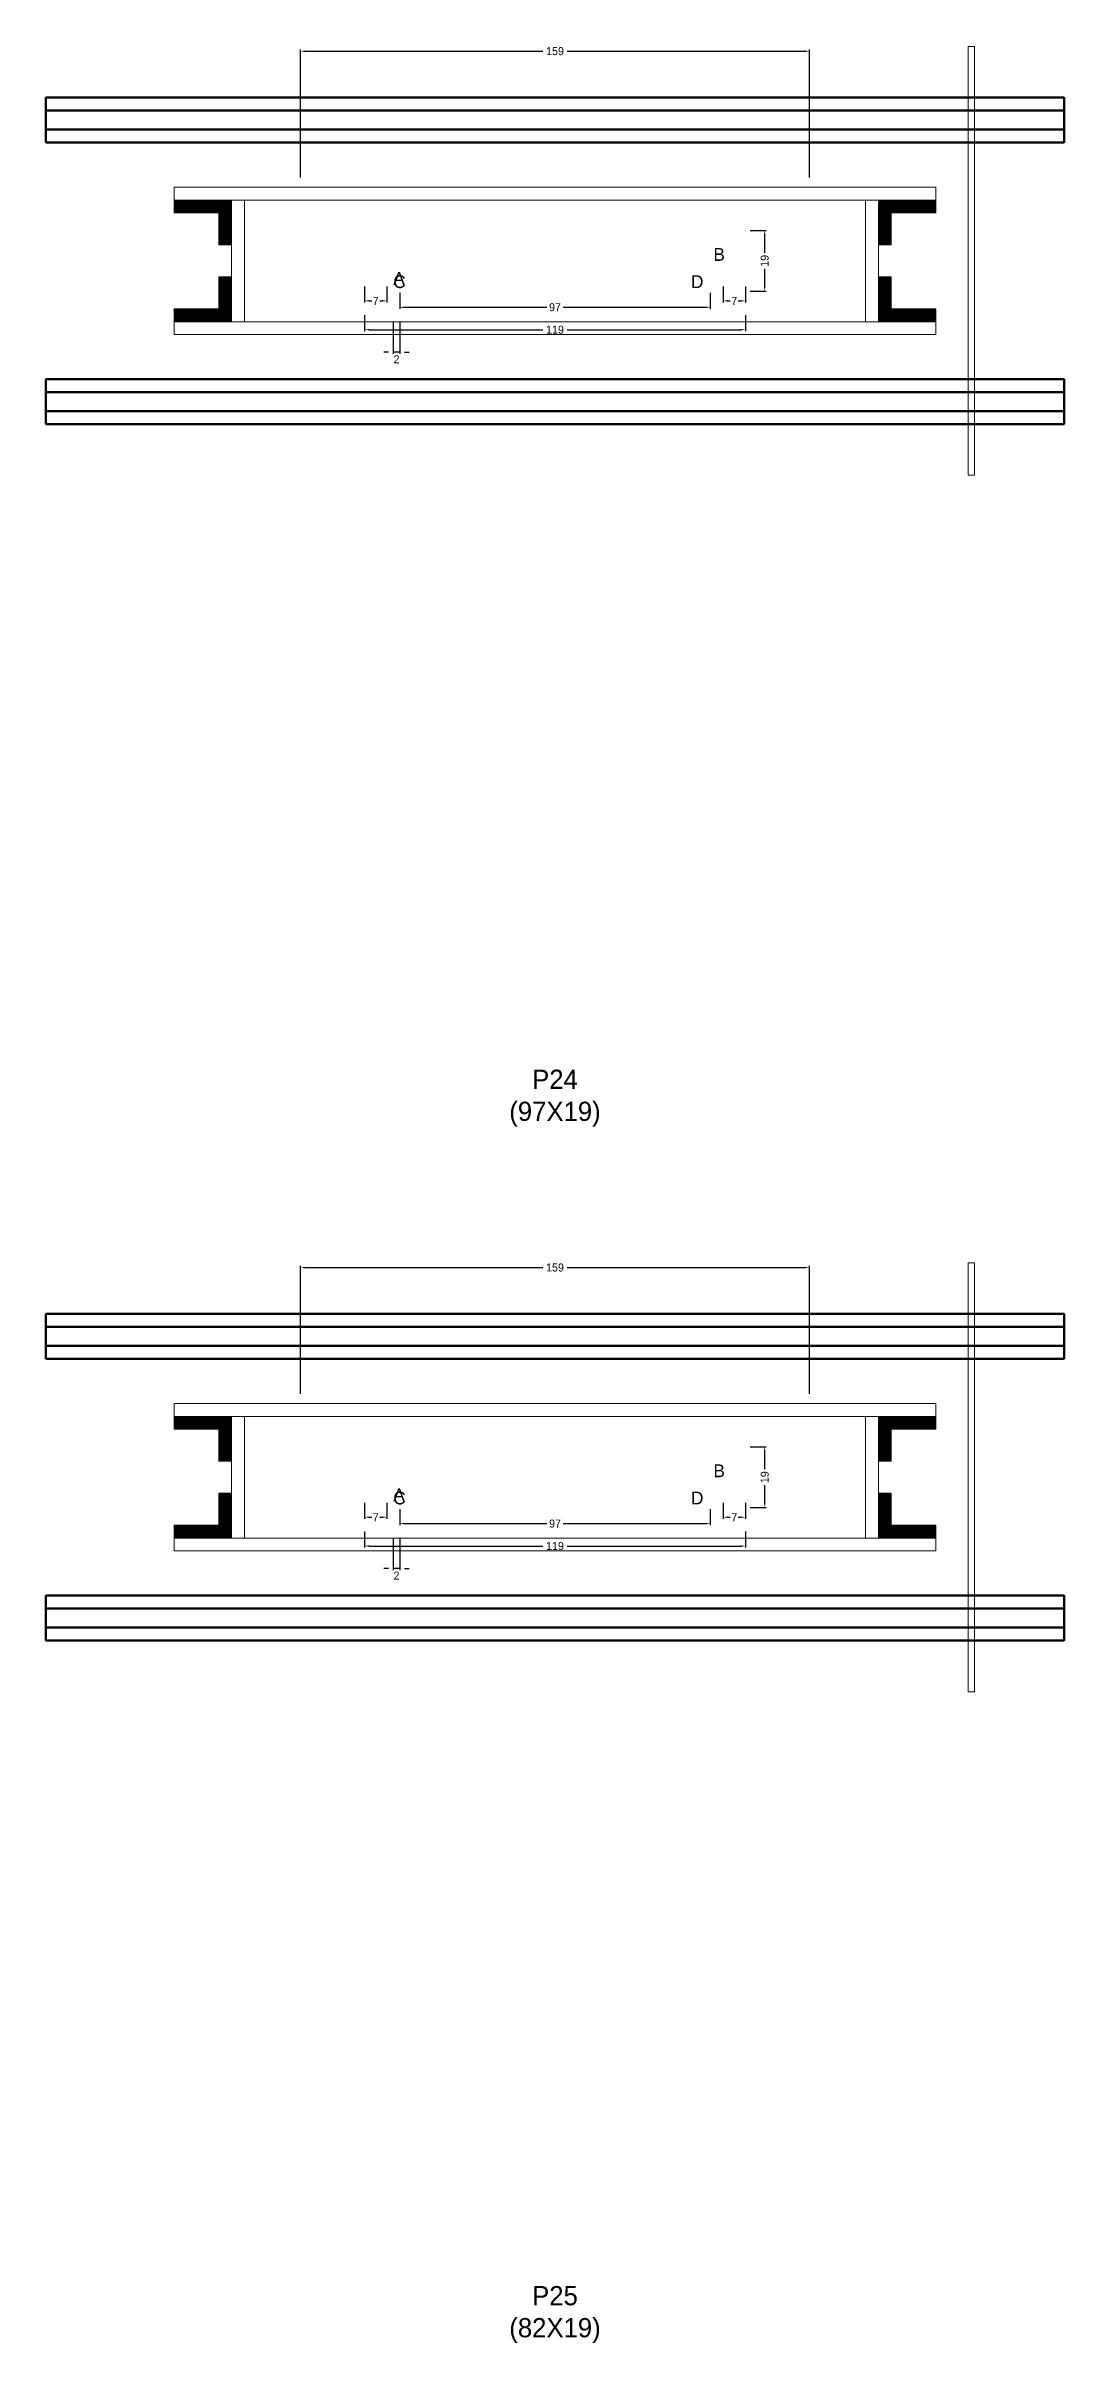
# Model space of a CAD drawing. Header units: centimetres. Extents: x -7000 to 4307, y -13306 to 295.
# Drawn here: x -159 to 159, y -8870 to -8153 of the extents above; entities that cross this region are included whole.
import ezdxf

# ---------------------------------------------------------------- set-up
doc = ezdxf.new("R2010")
doc.units = ezdxf.units.CM
for name, color, linetype in [('COTA', 241, 'Continuous'), ('GRAVATA', 224, 'Continuous'), ('Hachura', 251, 'Continuous'), ('NOMENCLATURA', 7, 'Continuous'), ('SARRAFO', 251, 'Continuous')]:
    doc.layers.add(name, color=color, linetype=linetype)
doc.dimstyles.new('cotax2', dxfattribs={"dimtxt": 2.5, "dimasz": 1.5, "dimexe": 0.5, "dimexo": 0.5, "dimgap": 0.5, "dimtad": 1, "dimcen": 2.5, "dimazin": 3, "dimtfac": 1, "dimtmove": 0, "dimatfit": 3})

# ---------------------------------------------------------------- blocks, each defined once
blk = doc.blocks.new('_CLOSEDFILLED')
at = {"color": 0, "linetype": 'BYBLOCK'}
blk.add_solid([(-1, 0.16), (0, 0), (-1, -0.16)], dxfattribs=at)
blk = doc.blocks.new('*D762')
for p, q in [((-59.5, -8237), (-59.5, -8242)), ((59.5, -8237), (59.5, -8242)), ((-58, -8241.5), (-3.75, -8241.5)), ((3.75, -8241.5), (58, -8241.5))]:
    blk.add_line(p, q)
at = {"layer": 'Defpoints'}
for p in [(-59.5, -8236.5), (59.5, -8236.5), (-59.5, -8241.5)]:
    blk.add_point(p, dxfattribs=at)
at = {"layer": 'COTA', "xscale": 1.5, "yscale": 1.5, "rotation": 180}
blk.add_blockref('_CLOSEDFILLED', (-59.5, -8241.5), dxfattribs=at)
at = {"layer": 'COTA', "xscale": 1.5, "yscale": 1.5}
blk.add_blockref('_CLOSEDFILLED', (59.5, -8241.5), dxfattribs=at)
at = {"layer": 'COTA', "insert": (0, -8241.5), "char_height": 2.5, "attachment_point": 5}
blk.add_mtext('119', dxfattribs=at)
blk = doc.blocks.new('*D763')
for p, q in [((-48.5, -8230), (-48.5, -8235)), ((48.5, -8230), (48.5, -8235)), ((-47, -8234.5), (-2.5, -8234.5)), ((2.5, -8234.5), (47, -8234.5))]:
    blk.add_line(p, q)
at = {"layer": 'Defpoints'}
for p in [(-48.5, -8229.5), (48.5, -8229.5), (-48.5, -8234.5)]:
    blk.add_point(p, dxfattribs=at)
at = {"layer": 'COTA', "xscale": 1.5, "yscale": 1.5, "rotation": 180}
blk.add_blockref('_CLOSEDFILLED', (-48.5, -8234.5), dxfattribs=at)
at = {"layer": 'COTA', "xscale": 1.5, "yscale": 1.5}
blk.add_blockref('_CLOSEDFILLED', (48.5, -8234.5), dxfattribs=at)
at = {"layer": 'COTA', "insert": (0, -8234.5), "char_height": 2.5, "attachment_point": 5}
blk.add_mtext('97', dxfattribs=at)
blk = doc.blocks.new('*D764')
for p, q in [((61, -8210.5), (66, -8210.5)), ((65.5, -8217.5), (65.5, -8212)), ((65.5, -8228), (65.5, -8222.5)), ((61, -8229.5), (66, -8229.5))]:
    blk.add_line(p, q)
at = {"layer": 'Defpoints'}
for p in [(60.5, -8210.5), (60.5, -8229.5), (65.5, -8229.5)]:
    blk.add_point(p, dxfattribs=at)
at = {"layer": 'COTA', "xscale": 1.5, "yscale": 1.5}
for p, rotation in [((65.5, -8210.5), 90), ((65.5, -8229.5), 270)]:
    blk.add_blockref('_CLOSEDFILLED', p, dxfattribs=dict(at, rotation=rotation))
at = {"layer": 'COTA', "insert": (65.5, -8220), "char_height": 2.5, "attachment_point": 5, "rotation": 90}
blk.add_mtext('19', dxfattribs=at)
blk = doc.blocks.new('*D765')
for p, q in [((-59.5, -8228), (-59.5, -8233)), ((-52.5, -8228), (-52.5, -8233)), ((-58, -8232.5), (-57.25, -8232.5)), ((-54.75, -8232.5), (-54, -8232.5))]:
    blk.add_line(p, q)
at = {"layer": 'Defpoints'}
for p in [(-59.5, -8227.5), (-52.5, -8227.5), (-59.5, -8232.5)]:
    blk.add_point(p, dxfattribs=at)
at = {"layer": 'COTA', "xscale": 1.5, "yscale": 1.5, "rotation": 180}
blk.add_blockref('_CLOSEDFILLED', (-59.5, -8232.5), dxfattribs=at)
at = {"layer": 'COTA', "xscale": 1.5, "yscale": 1.5}
blk.add_blockref('_CLOSEDFILLED', (-52.5, -8232.5), dxfattribs=at)
at = {"layer": 'COTA', "insert": (-56, -8232.5), "char_height": 2.5, "attachment_point": 5}
blk.add_mtext('7', dxfattribs=at)
blk = doc.blocks.new('*D766')
for p, q in [((52.5, -8228), (52.5, -8233)), ((59.5, -8228), (59.5, -8233)), ((54, -8232.5), (54.75, -8232.5)), ((57.25, -8232.5), (58, -8232.5))]:
    blk.add_line(p, q)
at = {"layer": 'Defpoints'}
for p in [(52.5, -8227.5), (59.5, -8227.5), (52.5, -8232.5)]:
    blk.add_point(p, dxfattribs=at)
at = {"layer": 'COTA', "xscale": 1.5, "yscale": 1.5, "rotation": 180}
blk.add_blockref('_CLOSEDFILLED', (52.5, -8232.5), dxfattribs=at)
at = {"layer": 'COTA', "xscale": 1.5, "yscale": 1.5}
blk.add_blockref('_CLOSEDFILLED', (59.5, -8232.5), dxfattribs=at)
at = {"layer": 'COTA', "insert": (56, -8232.5), "char_height": 2.5, "attachment_point": 5}
blk.add_mtext('7', dxfattribs=at)
blk = doc.blocks.new('*D767')
for p, q in [((-79.5, -8194), (-79.5, -8154)), ((-78, -8154.5), (-3.75, -8154.5)), ((3.75, -8154.5), (78, -8154.5)), ((79.5, -8194), (79.5, -8154))]:
    blk.add_line(p, q)
at = {"layer": 'Defpoints'}
for p in [(-79.5, -8154.5), (-79.5, -8194.5), (79.5, -8194.5)]:
    blk.add_point(p, dxfattribs=at)
at = {"layer": 'COTA', "xscale": 1.5, "yscale": 1.5, "rotation": 180}
blk.add_blockref('_CLOSEDFILLED', (-79.5, -8154.5), dxfattribs=at)
at = {"layer": 'COTA', "xscale": 1.5, "yscale": 1.5}
blk.add_blockref('_CLOSEDFILLED', (79.5, -8154.5), dxfattribs=at)
at = {"layer": 'COTA', "insert": (0, -8154.5), "char_height": 2.5, "attachment_point": 5}
blk.add_mtext('159', dxfattribs=at)
blk = doc.blocks.new('*D796')
for p, q in [((-59.5, -8617), (-59.5, -8622)), ((59.5, -8617), (59.5, -8622)), ((-58, -8621.5), (-3.75, -8621.5)), ((3.75, -8621.5), (58, -8621.5))]:
    blk.add_line(p, q)
at = {"layer": 'Defpoints'}
for p in [(-59.5, -8616.5), (59.5, -8616.5), (-59.5, -8621.5)]:
    blk.add_point(p, dxfattribs=at)
at = {"layer": 'COTA', "xscale": 1.5, "yscale": 1.5, "rotation": 180}
blk.add_blockref('_CLOSEDFILLED', (-59.5, -8621.5), dxfattribs=at)
at = {"layer": 'COTA', "xscale": 1.5, "yscale": 1.5}
blk.add_blockref('_CLOSEDFILLED', (59.5, -8621.5), dxfattribs=at)
at = {"layer": 'COTA', "insert": (0, -8621.5), "char_height": 2.5, "attachment_point": 5}
blk.add_mtext('119', dxfattribs=at)
blk = doc.blocks.new('*D797')
for p, q in [((-48.5, -8610), (-48.5, -8615)), ((48.5, -8610), (48.5, -8615)), ((-47, -8614.5), (-2.5, -8614.5)), ((2.5, -8614.5), (47, -8614.5))]:
    blk.add_line(p, q)
at = {"layer": 'Defpoints'}
for p in [(-48.5, -8609.5), (48.5, -8609.5), (-48.5, -8614.5)]:
    blk.add_point(p, dxfattribs=at)
at = {"layer": 'COTA', "xscale": 1.5, "yscale": 1.5, "rotation": 180}
blk.add_blockref('_CLOSEDFILLED', (-48.5, -8614.5), dxfattribs=at)
at = {"layer": 'COTA', "xscale": 1.5, "yscale": 1.5}
blk.add_blockref('_CLOSEDFILLED', (48.5, -8614.5), dxfattribs=at)
at = {"layer": 'COTA', "insert": (0, -8614.5), "char_height": 2.5, "attachment_point": 5}
blk.add_mtext('97', dxfattribs=at)
blk = doc.blocks.new('*D798')
for p, q in [((61, -8590.5), (66, -8590.5)), ((65.5, -8597.5), (65.5, -8592)), ((65.5, -8608), (65.5, -8602.5)), ((61, -8609.5), (66, -8609.5))]:
    blk.add_line(p, q)
at = {"layer": 'Defpoints'}
for p in [(60.5, -8590.5), (60.5, -8609.5), (65.5, -8609.5)]:
    blk.add_point(p, dxfattribs=at)
at = {"layer": 'COTA', "xscale": 1.5, "yscale": 1.5}
for p, rotation in [((65.5, -8590.5), 90), ((65.5, -8609.5), 270)]:
    blk.add_blockref('_CLOSEDFILLED', p, dxfattribs=dict(at, rotation=rotation))
at = {"layer": 'COTA', "insert": (65.5, -8600), "char_height": 2.5, "attachment_point": 5, "rotation": 90}
blk.add_mtext('19', dxfattribs=at)
blk = doc.blocks.new('*D799')
for p, q in [((-59.5, -8608), (-59.5, -8613)), ((-52.5, -8608), (-52.5, -8613)), ((-58, -8612.5), (-57.25, -8612.5)), ((-54.75, -8612.5), (-54, -8612.5))]:
    blk.add_line(p, q)
at = {"layer": 'Defpoints'}
for p in [(-59.5, -8607.5), (-52.5, -8607.5), (-59.5, -8612.5)]:
    blk.add_point(p, dxfattribs=at)
at = {"layer": 'COTA', "xscale": 1.5, "yscale": 1.5, "rotation": 180}
blk.add_blockref('_CLOSEDFILLED', (-59.5, -8612.5), dxfattribs=at)
at = {"layer": 'COTA', "xscale": 1.5, "yscale": 1.5}
blk.add_blockref('_CLOSEDFILLED', (-52.5, -8612.5), dxfattribs=at)
at = {"layer": 'COTA', "insert": (-56, -8612.5), "char_height": 2.5, "attachment_point": 5}
blk.add_mtext('7', dxfattribs=at)
blk = doc.blocks.new('*D800')
for p, q in [((52.5, -8608), (52.5, -8613)), ((59.5, -8608), (59.5, -8613)), ((54, -8612.5), (54.75, -8612.5)), ((57.25, -8612.5), (58, -8612.5))]:
    blk.add_line(p, q)
at = {"layer": 'Defpoints'}
for p in [(52.5, -8607.5), (59.5, -8607.5), (52.5, -8612.5)]:
    blk.add_point(p, dxfattribs=at)
at = {"layer": 'COTA', "xscale": 1.5, "yscale": 1.5, "rotation": 180}
blk.add_blockref('_CLOSEDFILLED', (52.5, -8612.5), dxfattribs=at)
at = {"layer": 'COTA', "xscale": 1.5, "yscale": 1.5}
blk.add_blockref('_CLOSEDFILLED', (59.5, -8612.5), dxfattribs=at)
at = {"layer": 'COTA', "insert": (56, -8612.5), "char_height": 2.5, "attachment_point": 5}
blk.add_mtext('7', dxfattribs=at)
blk = doc.blocks.new('*D801')
for p, q in [((-79.5, -8574), (-79.5, -8534)), ((-78, -8534.5), (-3.75, -8534.5)), ((3.75, -8534.5), (78, -8534.5)), ((79.5, -8574), (79.5, -8534))]:
    blk.add_line(p, q)
at = {"layer": 'Defpoints'}
for p in [(-79.5, -8534.5), (-79.5, -8574.5), (79.5, -8574.5)]:
    blk.add_point(p, dxfattribs=at)
at = {"layer": 'COTA', "xscale": 1.5, "yscale": 1.5, "rotation": 180}
blk.add_blockref('_CLOSEDFILLED', (-79.5, -8534.5), dxfattribs=at)
at = {"layer": 'COTA', "xscale": 1.5, "yscale": 1.5}
blk.add_blockref('_CLOSEDFILLED', (79.5, -8534.5), dxfattribs=at)
at = {"layer": 'COTA', "insert": (0, -8534.5), "char_height": 2.5, "attachment_point": 5}
blk.add_mtext('159', dxfattribs=at)

msp = doc.modelspace()

# ---------------------------------------------------------------- hatches: boundary and pattern name
at = {"layer": 'SARRAFO'}
h = msp.add_hatch(dxfattribs=at)
h.set_pattern_fill('SOLID', scale=2)
h.paths.add_polyline_path([(-119, -8205), (-105, -8205), (-105, -8201), (-119, -8201)])
h = msp.add_hatch(dxfattribs=at)
h.set_pattern_fill('SOLID', scale=2)
h.paths.add_polyline_path([(-105, -8215), (-101, -8215), (-101, -8201), (-105, -8201)])
h = msp.add_hatch(dxfattribs=at)
h.set_pattern_fill('SOLID', scale=2)
h.paths.add_polyline_path([(101, -8215), (105, -8215), (105, -8201), (101, -8201)])
h = msp.add_hatch(dxfattribs=at)
h.set_pattern_fill('SOLID', scale=2)
h.paths.add_polyline_path([(105, -8205), (119, -8205), (119, -8201), (105, -8201)])
h = msp.add_hatch(dxfattribs=at)
h.set_pattern_fill('SOLID', scale=2)
h.paths.add_polyline_path([(-105, -8239), (-101, -8239), (-101, -8225), (-105, -8225)])
h = msp.add_hatch(dxfattribs=at)
h.set_pattern_fill('SOLID', scale=2)
h.paths.add_polyline_path([(101, -8239), (105, -8239), (105, -8225), (101, -8225)])
h = msp.add_hatch(dxfattribs=at)
h.set_pattern_fill('SOLID', scale=2)
h.paths.add_polyline_path([(-119, -8239), (-105, -8239), (-105, -8235), (-119, -8235)])
h = msp.add_hatch(dxfattribs=at)
h.set_pattern_fill('SOLID', scale=2)
h.paths.add_polyline_path([(105, -8239), (119, -8239), (119, -8235), (105, -8235)])
h = msp.add_hatch(dxfattribs=at)
h.set_pattern_fill('SOLID', scale=2)
h.paths.add_polyline_path([(-119, -8585), (-105, -8585), (-105, -8581), (-119, -8581)])
h = msp.add_hatch(dxfattribs=at)
h.set_pattern_fill('SOLID', scale=2)
h.paths.add_polyline_path([(-105, -8595), (-101, -8595), (-101, -8581), (-105, -8581)])
h = msp.add_hatch(dxfattribs=at)
h.set_pattern_fill('SOLID', scale=2)
h.paths.add_polyline_path([(101, -8595), (105, -8595), (105, -8581), (101, -8581)])
h = msp.add_hatch(dxfattribs=at)
h.set_pattern_fill('SOLID', scale=2)
h.paths.add_polyline_path([(105, -8585), (119, -8585), (119, -8581), (105, -8581)])
h = msp.add_hatch(dxfattribs=at)
h.set_pattern_fill('SOLID', scale=2)
h.paths.add_polyline_path([(-105, -8619), (-101, -8619), (-101, -8605), (-105, -8605)])
h = msp.add_hatch(dxfattribs=at)
h.set_pattern_fill('SOLID', scale=2)
h.paths.add_polyline_path([(101, -8619), (105, -8619), (105, -8605), (101, -8605)])
h = msp.add_hatch(dxfattribs=at)
h.set_pattern_fill('SOLID', scale=2)
h.paths.add_polyline_path([(-119, -8619), (-105, -8619), (-105, -8615), (-119, -8615)])
h = msp.add_hatch(dxfattribs=at)
h.set_pattern_fill('SOLID', scale=2)
h.paths.add_polyline_path([(105, -8619), (119, -8619), (119, -8615), (105, -8615)])

# ---------------------------------------------------------------- linework, layer by layer
at = {"layer": 'GRAVATA', "lineweight": 50}
for points in [[(-159, -8183), (159, -8183), (159, -8169), (-159, -8169)], [(-159, -8179), (159, -8179), (159, -8173), (-159, -8173)], [(-159, -8271), (159, -8271), (159, -8257), (-159, -8257)], [(-159, -8267), (159, -8267), (159, -8261), (-159, -8261)], [(-159, -8563), (159, -8563), (159, -8549), (-159, -8549)], [(-159, -8559), (159, -8559), (159, -8553), (-159, -8553)], [(-159, -8651), (159, -8651), (159, -8637), (-159, -8637)], [(-159, -8647), (159, -8647), (159, -8641), (-159, -8641)]]:
    msp.add_lwpolyline(points, close=True, dxfattribs=at)
at = {"layer": 'Hachura', "lineweight": 13}
for points in [[(129, -8287), (131, -8287), (131, -8153), (129, -8153)], [(129, -8667), (131, -8667), (131, -8533), (129, -8533)]]:
    msp.add_lwpolyline(points, close=True, dxfattribs=at)
at = {"layer": 'Hachura', "lineweight": 18}
for points in [[(-119, -8201), (119, -8201), (119, -8197), (-119, -8197)], [(-101, -8239), (-97, -8239), (-97, -8201), (-101, -8201)], [(97, -8239), (101, -8239), (101, -8201), (97, -8201)], [(-119, -8243), (119, -8243), (119, -8239), (-119, -8239)], [(-119, -8581), (119, -8581), (119, -8577), (-119, -8577)], [(-101, -8619), (-97, -8619), (-97, -8581), (-101, -8581)], [(97, -8619), (101, -8619), (101, -8581), (97, -8581)], [(-119, -8623), (119, -8623), (119, -8619), (-119, -8619)]]:
    msp.add_lwpolyline(points, close=True, dxfattribs=at)
at = {"layer": 'SARRAFO', "lineweight": 13}
for points in [[(-119, -8205), (-105, -8205), (-105, -8201), (-119, -8201)], [(-105, -8215), (-101, -8215), (-101, -8201), (-105, -8201)], [(101, -8215), (105, -8215), (105, -8201), (101, -8201)], [(105, -8205), (119, -8205), (119, -8201), (105, -8201)], [(-105, -8239), (-101, -8239), (-101, -8225), (-105, -8225)], [(101, -8239), (105, -8239), (105, -8225), (101, -8225)], [(-119, -8239), (-105, -8239), (-105, -8235), (-119, -8235)], [(105, -8239), (119, -8239), (119, -8235), (105, -8235)], [(-119, -8585), (-105, -8585), (-105, -8581), (-119, -8581)], [(-105, -8595), (-101, -8595), (-101, -8581), (-105, -8581)], [(101, -8595), (105, -8595), (105, -8581), (101, -8581)], [(105, -8585), (119, -8585), (119, -8581), (105, -8581)], [(-105, -8619), (-101, -8619), (-101, -8605), (-105, -8605)], [(101, -8619), (105, -8619), (105, -8605), (101, -8605)], [(-119, -8619), (-105, -8619), (-105, -8615), (-119, -8615)], [(105, -8619), (119, -8619), (119, -8615), (105, -8615)]]:
    msp.add_lwpolyline(points, close=True, dxfattribs=at)

# ---------------------------------------------------------------- texts
at = {"layer": 'NOMENCLATURA'}
for s, p in [('B', (49.5, -8220)), ('A', (-50.5, -8227.5)), ('C', (-50.5, -8228.5)), ('D', (42.5, -8228.5)), ('B', (49.5, -8600)), ('A', (-50.5, -8607.5)), ('C', (-50.5, -8608.5)), ('D', (42.5, -8608.5))]:
    msp.add_text(s, height=4, dxfattribs=at).set_placement(p)
at = {"layer": 'NOMENCLATURA', "char_height": 6, "attachment_point": 8}
for s, insert in [('P24\\P(97X19)', (0, -8490.5)), ('P25\\P(82X19)', (0, -8870.5))]:
    msp.add_mtext(s, dxfattribs=dict(at, insert=insert))

# ---------------------------------------------------------------- dimensions: what is measured, and where the dimension line sits
at = {"layer": 'COTA'}
for base, p1, p2, picture, middle in [((-79.5, -8154.5), (-79.5, -8194.5), (79.5, -8194.5), '*D767', (0, -8154.5)), ((-59.5, -8232.5), (-59.5, -8227.5), (-52.5, -8227.5), '*D765', (-56, -8232.5)), ((-48.5, -8234.5), (-48.5, -8229.5), (48.5, -8229.5), '*D763', (0, -8234.5)), ((52.5, -8232.5), (52.5, -8227.5), (59.5, -8227.5), '*D766', (56, -8232.5)), ((-59.5, -8241.5), (-59.5, -8236.5), (59.5, -8236.5), '*D762', (0, -8241.5)), ((-79.5, -8534.5), (-79.5, -8574.5), (79.5, -8574.5), '*D801', (0, -8534.5)), ((-59.5, -8612.5), (-59.5, -8607.5), (-52.5, -8607.5), '*D799', (-56, -8612.5)), ((-48.5, -8614.5), (-48.5, -8609.5), (48.5, -8609.5), '*D797', (0, -8614.5)), ((52.5, -8612.5), (52.5, -8607.5), (59.5, -8607.5), '*D800', (56, -8612.5)), ((-59.5, -8621.5), (-59.5, -8616.5), (59.5, -8616.5), '*D796', (0, -8621.5))]:
    dim = msp.add_linear_dim(base=base, p1=p1, p2=p2, dimstyle='cotax2', dxfattribs=at)
    dim.commit()
    dim.dimension.update_dxf_attribs({"geometry": picture, "text_midpoint": middle})
for base, p1, p2, picture, middle in [((65.5, -8229.5), (60.5, -8229.5), (60.5, -8210.5), '*D764', (65.5, -8220)), ((65.5, -8609.5), (60.5, -8609.5), (60.5, -8590.5), '*D798', (65.5, -8600))]:
    dim = msp.add_linear_dim(base=base, p1=p1, p2=p2, angle=90, dimstyle='cotax2', dxfattribs=at)
    dim.commit()
    dim.dimension.update_dxf_attribs({"geometry": picture, "text_midpoint": middle})
for base, p1, p2 in [((-48.5, -8248.5), (-48.5, -8238.5), (-50.5, -8238.5)), ((-48.5, -8628.5), (-48.5, -8618.5), (-50.5, -8618.5))]:
    msp.add_linear_dim(base=base, p1=p1, p2=p2, dimstyle='cotax2', dxfattribs=at).render()

doc.saveas('drawing.dxf')
